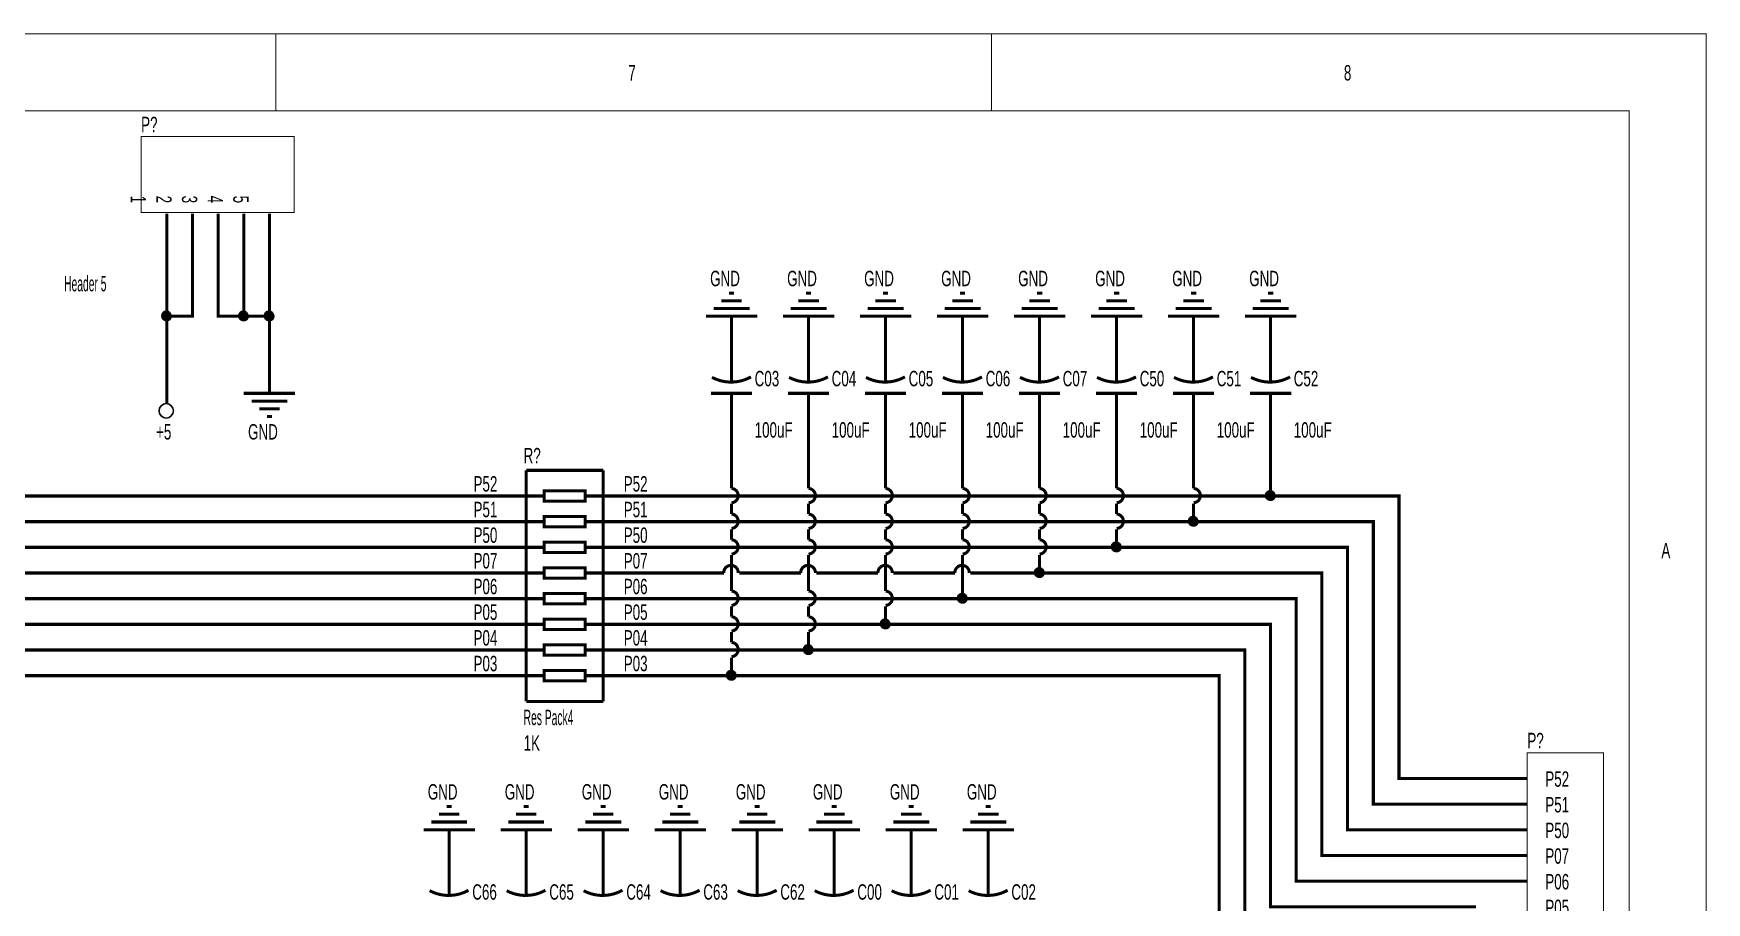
# Model space of a CAD drawing. Extents: x 0 to 22.3, y 0 to 15.7.
# Drawn here: x 15.78 to 22.3, y 12.32 to 15.7 of the extents above; entities that cross this region are included whole.
import ezdxf

# ---------------------------------------------------------------- set-up
doc = ezdxf.new("R2010")
doc.units = 0
doc.header["$MEASUREMENT"] = 0
doc.layers.get('0').update_dxf_attribs({"linetype": 'CONTINUOUS'})

msp = doc.modelspace()

# ---------------------------------------------------------------- linework, layer by layer
for points, const_width in [([(0, 15.700002), (22.296096, 15.700002), (22.296096, 0.003907), (0, 0.003907), (0, 15.700002)], 0.0039), ([(16.725, 15.4), (16.725, 15.7)], 0.0039), ([(19.5125, 15.4), (19.5125, 15.7)], 0.0039), ([(0.299778, 15.400151), (21.996318, 15.400151), (21.996318, 0.303757), (0.299778, 0.303757), (0.299778, 15.400151)], 0.0039), ([(16.20017, 15.300201), (16.795824, 15.300201), (16.795824, 15.004256), (16.20017, 15.004256), (16.20017, 15.300201)], 0.0039), ([(16.3, 15), (16.3, 14.8)], 0.0118), ([(16.4, 15), (16.4, 14.8)], 0.0118), ([(16.5, 15), (16.5, 14.8)], 0.0118), ([(16.6, 15), (16.6, 14.8)], 0.0118), ([(16.7, 15), (16.7, 14.8)], 0.0118), ([(16.3, 14.8), (16.3, 14.3)], 0.0118), ([(16.4, 14.8), (16.4, 14.6), (16.3, 14.6)], 0.0118), ([(16.5, 14.8), (16.5, 14.6), (16.7, 14.6)], 0.0118), ([(16.6, 14.8), (16.6, 14.6)], 0.0118), ([(16.7, 14.8), (16.7, 14.4)], 0.0118), ([(18.46, 14.66), (18.54, 14.66)], 0.0118), ([(18.49, 14.69), (18.51, 14.69)], 0.0118), ([(18.76, 14.66), (18.84, 14.66)], 0.0118), ([(18.79, 14.69), (18.81, 14.69)], 0.0118), ([(19.06, 14.66), (19.14, 14.66)], 0.0118), ([(19.09, 14.69), (19.11, 14.69)], 0.0118), ([(19.36, 14.66), (19.44, 14.66)], 0.0118), ([(19.39, 14.69), (19.41, 14.69)], 0.0118), ([(19.66, 14.66), (19.74, 14.66)], 0.0118), ([(19.69, 14.69), (19.71, 14.69)], 0.0118), ([(19.96, 14.66), (20.04, 14.66)], 0.0118), ([(19.99, 14.69), (20.01, 14.69)], 0.0118), ([(20.26, 14.66), (20.34, 14.66)], 0.0118), ([(20.29, 14.69), (20.31, 14.69)], 0.0118), ([(20.56, 14.66), (20.64, 14.66)], 0.0118), ([(20.59, 14.69), (20.61, 14.69)], 0.0118), ([(18.4, 14.6), (18.6, 14.6)], 0.0118), ([(18.43, 14.63), (18.57, 14.63)], 0.0118), ([(18.5, 14.5), (18.5, 14.6)], 0.0118), ([(18.7, 14.6), (18.9, 14.6)], 0.0118), ([(18.73, 14.63), (18.87, 14.63)], 0.0118), ([(18.8, 14.5), (18.8, 14.6)], 0.0118), ([(19, 14.6), (19.2, 14.6)], 0.0118), ([(19.03, 14.63), (19.17, 14.63)], 0.0118), ([(19.1, 14.5), (19.1, 14.6)], 0.0118), ([(19.3, 14.6), (19.5, 14.6)], 0.0118), ([(19.33, 14.63), (19.47, 14.63)], 0.0118), ([(19.4, 14.5), (19.4, 14.6)], 0.0118), ([(19.6, 14.6), (19.8, 14.6)], 0.0118), ([(19.63, 14.63), (19.77, 14.63)], 0.0118), ([(19.7, 14.5), (19.7, 14.6)], 0.0118), ([(19.9, 14.6), (20.1, 14.6)], 0.0118), ([(19.93, 14.63), (20.07, 14.63)], 0.0118), ([(20, 14.5), (20, 14.6)], 0.0118), ([(20.2, 14.6), (20.4, 14.6)], 0.0118), ([(20.23, 14.63), (20.37, 14.63)], 0.0118), ([(20.3, 14.5), (20.3, 14.6)], 0.0118), ([(20.5, 14.6), (20.7, 14.6)], 0.0118), ([(20.53, 14.63), (20.67, 14.63)], 0.0118), ([(20.6, 14.5), (20.6, 14.6)], 0.0118), ([(18.5, 14.4), (18.5, 14.5)], 0.0118), ([(18.8, 14.4), (18.8, 14.5)], 0.0118), ([(19.1, 14.4), (19.1, 14.5)], 0.0118), ([(19.4, 14.4), (19.4, 14.5)], 0.0118), ([(19.7, 14.4), (19.7, 14.5)], 0.0118), ([(20, 14.4), (20, 14.5)], 0.0118), ([(20.3, 14.4), (20.3, 14.5)], 0.0118), ([(20.6, 14.4), (20.6, 14.5)], 0.0118), ([(16.7, 14.4), (16.7, 14.3)], 0.0118), ([(18.5, 14.34), (18.5, 14.4)], 0.0118), ([(18.8, 14.34), (18.8, 14.4)], 0.0118), ([(19.1, 14.34), (19.1, 14.4)], 0.0118), ([(19.4, 14.34), (19.4, 14.4)], 0.0118), ([(19.7, 14.34), (19.7, 14.4)], 0.0118), ([(20, 14.34), (20, 14.4)], 0.0118), ([(20.3, 14.34), (20.3, 14.4)], 0.0118), ([(20.6, 14.34), (20.6, 14.4)], 0.0118), ([(18.423711, 14.36242), (18.436129, 14.356451), (18.44902, 14.351588), (18.462286, 14.347867), (18.475826, 14.345317), (18.489537, 14.343957), (18.499959, 14.343725)], 0.0118), ([(18.499959, 14.343725), (18.513717, 14.344475), (18.527356, 14.346421), (18.540774, 14.349549), (18.553869, 14.353835), (18.56654, 14.359246), (18.575424, 14.363859)], 0.0118), ([(18.723658, 14.362329), (18.736084, 14.356375), (18.748981, 14.351528), (18.762252, 14.347823), (18.775795, 14.34529), (18.789507, 14.343946), (18.799954, 14.343728)], 0.0118), ([(18.799954, 14.343728), (18.81371, 14.344497), (18.827347, 14.346462), (18.840761, 14.349608), (18.85385, 14.353912), (18.866513, 14.35934), (18.875366, 14.363951)], 0.0118), ([(19.023607, 14.362238), (19.03604, 14.3563), (19.048943, 14.351468), (19.062218, 14.34778), (19.075764, 14.345263), (19.089477, 14.343936), (19.099949, 14.343731)], 0.0118), ([(19.099949, 14.343731), (19.113704, 14.344518), (19.127338, 14.346502), (19.140747, 14.349667), (19.15383, 14.353988), (19.166486, 14.359434), (19.175308, 14.364043)], 0.0118), ([(19.323452, 14.362325), (19.335912, 14.356372), (19.348845, 14.351526), (19.362152, 14.347822), (19.375732, 14.345289), (19.389482, 14.343946), (19.399959, 14.343728)], 0.0118), ([(19.399959, 14.343728), (19.413753, 14.344497), (19.427428, 14.346463), (19.440878, 14.34961), (19.454002, 14.353915), (19.466701, 14.359344), (19.475577, 14.363955)], 0.0118), ([(19.623706, 14.362412), (19.636125, 14.356445), (19.649017, 14.351583), (19.662283, 14.347863), (19.675823, 14.345315), (19.689534, 14.343956), (19.699959, 14.343726)], 0.0118), ([(19.699959, 14.343726), (19.713716, 14.344477), (19.727355, 14.346425), (19.740773, 14.349554), (19.753867, 14.353842), (19.766538, 14.359254), (19.775419, 14.363867)], 0.0118), ([(19.923654, 14.362321), (19.93608, 14.356369), (19.948978, 14.351523), (19.962249, 14.34782), (19.975792, 14.345287), (19.989504, 14.343946), (19.999954, 14.343728)], 0.0118), ([(19.999954, 14.343728), (20.01371, 14.344498), (20.027346, 14.346465), (20.04076, 14.349613), (20.053848, 14.353918), (20.066511, 14.359348), (20.075361, 14.363959)], 0.0118), ([(20.223602, 14.36223), (20.236036, 14.356293), (20.248939, 14.351463), (20.262215, 14.347776), (20.275761, 14.34526), (20.289475, 14.343935), (20.299948, 14.343731)], 0.0118), ([(20.299948, 14.343731), (20.313704, 14.34452), (20.327337, 14.346506), (20.340747, 14.349672), (20.353829, 14.353995), (20.366484, 14.359442), (20.375303, 14.364052)], 0.0118), ([(20.523448, 14.362317), (20.535908, 14.356366), (20.548842, 14.35152), (20.562149, 14.347818), (20.57573, 14.345286), (20.58948, 14.343945), (20.599959, 14.343728)], 0.0118), ([(20.599959, 14.343728), (20.613753, 14.344499), (20.627427, 14.346467), (20.640877, 14.349616), (20.654, 14.353922), (20.666698, 14.359352), (20.675571, 14.363963)], 0.0118), ([(16.3, 14.3), (16.3, 14.26)], 0.0118), ([(16.6, 14.3), (16.8, 14.3)], 0.0118), ([(16.63, 14.27), (16.77, 14.27)], 0.0118), ([(18.58, 14.3), (18.42, 14.3)], 0.0118), ([(18.5, 14.3), (18.5, 14.2)], 0.0118), ([(18.88, 14.3), (18.72, 14.3)], 0.0118), ([(18.8, 14.3), (18.8, 14.2)], 0.0118), ([(19.18, 14.3), (19.02, 14.3)], 0.0118), ([(19.1, 14.3), (19.1, 14.2)], 0.0118), ([(19.48, 14.3), (19.32, 14.3)], 0.0118), ([(19.4, 14.3), (19.4, 14.2)], 0.0118), ([(19.78, 14.3), (19.62, 14.3)], 0.0118), ([(19.7, 14.3), (19.7, 14.2)], 0.0118), ([(20.08, 14.3), (19.92, 14.3)], 0.0118), ([(20, 14.3), (20, 14.2)], 0.0118), ([(20.38, 14.3), (20.22, 14.3)], 0.0118), ([(20.3, 14.3), (20.3, 14.2)], 0.0118), ([(20.68, 14.3), (20.52, 14.3)], 0.0118), ([(20.6, 14.3), (20.6, 14.2)], 0.0118), ([(16.66, 14.24), (16.74, 14.24)], 0.0118), ([(16.69, 14.21), (16.71, 14.21)], 0.0118), ([(18.5, 14.2), (18.5, 13.93)], 0.0118), ([(18.8, 14.2), (18.8, 13.93)], 0.0118), ([(19.1, 14.2), (19.1, 13.93)], 0.0118), ([(19.4, 14.2), (19.4, 13.93)], 0.0118), ([(19.7, 14.2), (19.7, 13.93)], 0.0118), ([(20, 14.2), (20, 13.93)], 0.0118), ([(20.3, 14.2), (20.3, 13.93)], 0.0118), ([(20.6, 14.2), (20.6, 13.9)], 0.0118), ([(17.7, 14), (17.7, 13.1)], 0.0118), ([(17.7, 14), (18, 14)], 0.0118), ([(18, 14), (18, 13.1)], 0.0118), ([(15.53, 13.9), (17.5, 13.9)], 0.0118), ([(17.7, 13.9), (17.5, 13.9)], 0.0118), ([(17.7, 13.9), (17.77, 13.9)], 0.0118), ([(17.77, 13.92), (17.77, 13.88), (17.93, 13.88), (17.93, 13.92), (17.77, 13.92)], 0.0118), ([(17.93, 13.9), (18, 13.9)], 0.0118), ([(18, 13.9), (18.2, 13.9)], 0.0118), ([(18.2, 13.9), (21.1, 13.9), (21.1, 12.8), (21.4, 12.8)], 0.0118), ([(18.499752, 13.873582), (18.502182, 13.873857), (18.504578, 13.874343), (18.506923, 13.875035), (18.509198, 13.87593), (18.511387, 13.877019), (18.513473, 13.878295), (18.51544, 13.879748), (18.517272, 13.881367), (18.518957, 13.88314), (18.52048, 13.885052), (18.521831, 13.88709), (18.523, 13.889239), (18.523977, 13.89148), (18.524754, 13.893799), (18.525327, 13.896176), (18.52569, 13.898595), (18.525842, 13.901035), (18.52578, 13.90348), (18.525505, 13.90591), (18.525019, 13.908307), (18.524327, 13.910652), (18.523433, 13.912928), (18.522344, 13.915118), (18.521068, 13.917204), (18.519615, 13.919171), (18.517996, 13.921004), (18.516224, 13.922689), (18.514312, 13.924212), (18.512274, 13.925564), (18.510127, 13.926732), (18.507885, 13.927709), (18.505567, 13.928487), (18.50319, 13.92906), (18.500772, 13.929424), (18.499961, 13.929498)], 0.0118), ([(18.799804, 13.87357), (18.802273, 13.873829), (18.80471, 13.874298), (18.807096, 13.874975), (18.809412, 13.875854), (18.811643, 13.876929), (18.813769, 13.878191), (18.815776, 13.879631), (18.817648, 13.881237), (18.819371, 13.882999), (18.820931, 13.884901), (18.822317, 13.88693), (18.823518, 13.88907), (18.824525, 13.891306), (18.825331, 13.893619), (18.825928, 13.895992), (18.826314, 13.898408), (18.826484, 13.900848), (18.826438, 13.903293), (18.826175, 13.905725), (18.825698, 13.908125), (18.825011, 13.910475), (18.824118, 13.912757), (18.823027, 13.914953), (18.821746, 13.917048), (18.820284, 13.919025), (18.818653, 13.920868), (18.816865, 13.922565), (18.814933, 13.924102), (18.812873, 13.925467), (18.8107, 13.92665), (18.808431, 13.927642), (18.806082, 13.928435), (18.803672, 13.929024), (18.80122, 13.929403), (18.799996, 13.929513)], 0.0118), ([(19.099802, 13.873559), (19.102235, 13.873801), (19.104637, 13.874255), (19.106991, 13.874916), (19.109278, 13.87578), (19.111482, 13.87684), (19.113584, 13.878088), (19.11557, 13.879514), (19.117424, 13.881108), (19.119132, 13.882858), (19.120681, 13.88475), (19.12206, 13.88677), (19.123257, 13.888902), (19.124264, 13.891131), (19.125072, 13.893439), (19.125677, 13.895808), (19.126072, 13.898222), (19.126256, 13.90066), (19.126227, 13.903106), (19.125985, 13.905539), (19.125531, 13.907942), (19.12487, 13.910296), (19.124007, 13.912584), (19.122947, 13.914788), (19.121699, 13.916891), (19.120273, 13.918877), (19.118679, 13.920732), (19.11693, 13.92244), (19.115038, 13.92399), (19.113019, 13.925368), (19.110887, 13.926565), (19.108659, 13.927572), (19.106351, 13.928381), (19.103982, 13.928986), (19.101569, 13.929382), (19.09997, 13.929526)], 0.0118), ([(19.399776, 13.873571), (19.402207, 13.87383), (19.404606, 13.8743), (19.406956, 13.874978), (19.409237, 13.875858), (19.411433, 13.876933), (19.413526, 13.878196), (19.415502, 13.879636), (19.417345, 13.881244), (19.419041, 13.883005), (19.420577, 13.884908), (19.421941, 13.886938), (19.423123, 13.889079), (19.424114, 13.891314), (19.424906, 13.893628), (19.425494, 13.896001), (19.425873, 13.898417), (19.426039, 13.900857), (19.425993, 13.903302), (19.425734, 13.905734), (19.425264, 13.908134), (19.424586, 13.910483), (19.423706, 13.912765), (19.422631, 13.914961), (19.421369, 13.917056), (19.419928, 13.919032), (19.418321, 13.920875), (19.41656, 13.922571), (19.414658, 13.924107), (19.412628, 13.925471), (19.410488, 13.926654), (19.408253, 13.927645), (19.40594, 13.928437), (19.403567, 13.929025), (19.401151, 13.929404), (19.399966, 13.929512)], 0.0118), ([(19.69975, 13.873584), (19.702179, 13.87386), (19.704575, 13.874347), (19.706919, 13.875041), (19.709194, 13.875937), (19.711383, 13.877028), (19.713468, 13.878305), (19.715433, 13.87976), (19.717265, 13.88138), (19.718948, 13.883153), (19.72047, 13.885067), (19.72182, 13.887106), (19.722987, 13.889255), (19.723962, 13.891498), (19.724739, 13.893816), (19.72531, 13.896194), (19.725672, 13.898613), (19.725821, 13.901054), (19.725758, 13.903498), (19.725481, 13.905928), (19.724994, 13.908325), (19.7243, 13.91067), (19.723404, 13.912945), (19.722314, 13.915134), (19.721037, 13.917219), (19.719583, 13.919185), (19.717963, 13.921017), (19.71619, 13.922701), (19.714276, 13.924223), (19.712238, 13.925573), (19.710089, 13.926741), (19.707847, 13.927716), (19.705529, 13.928492), (19.703151, 13.929064), (19.700733, 13.929426), (19.699961, 13.929496)], 0.0118), ([(19.999825, 13.873549), (20.002259, 13.873776), (20.004665, 13.874214), (20.007023, 13.87486), (20.009316, 13.875709), (20.011526, 13.876755), (20.013637, 13.87799), (20.015632, 13.879403), (20.017496, 13.880986), (20.019215, 13.882724), (20.020776, 13.884606), (20.022168, 13.886617), (20.023378, 13.888742), (20.024399, 13.890964), (20.025223, 13.893267), (20.025842, 13.895632), (20.026254, 13.898043), (20.026453, 13.90048), (20.02644, 13.902926), (20.026213, 13.905361), (20.025775, 13.907767), (20.025129, 13.910125), (20.02428, 13.912418), (20.023235, 13.914629), (20.022001, 13.91674), (20.020587, 13.918736), (20.019005, 13.9206), (20.017267, 13.92232), (20.015385, 13.923881), (20.013374, 13.925273), (20.01125, 13.926484), (20.009029, 13.927505), (20.006726, 13.928329), (20.004361, 13.928948), (20.001951, 13.92936), (19.999974, 13.929538)], 0.0118), ([(20.299799, 13.87356), (20.302232, 13.873804), (20.304634, 13.874259), (20.306988, 13.874921), (20.309275, 13.875786), (20.311478, 13.876848), (20.313579, 13.878097), (20.315565, 13.879525), (20.317418, 13.88112), (20.319125, 13.882871), (20.320672, 13.884764), (20.32205, 13.886785), (20.323245, 13.888918), (20.324251, 13.891147), (20.325058, 13.893455), (20.325661, 13.895825), (20.326055, 13.898239), (20.326238, 13.900677), (20.326207, 13.903122), (20.325963, 13.905556), (20.325508, 13.907959), (20.324846, 13.910313), (20.323981, 13.9126), (20.32292, 13.914803), (20.321671, 13.916905), (20.320243, 13.918891), (20.318648, 13.920744), (20.316898, 13.922452), (20.315005, 13.924), (20.312985, 13.925377), (20.310852, 13.926573), (20.308624, 13.927579), (20.306316, 13.928386), (20.303946, 13.928989), (20.301533, 13.929384), (20.29997, 13.929525)], 0.0118), ([(17.77, 13.82), (17.77, 13.78), (17.93, 13.78), (17.93, 13.82), (17.77, 13.82)], 0.0118), ([(18.499749, 13.773632), (18.502179, 13.773906), (18.504575, 13.774392), (18.50692, 13.775084), (18.509196, 13.775978), (18.511385, 13.777067), (18.513471, 13.778343), (18.515437, 13.779796), (18.51727, 13.781415), (18.518955, 13.783187), (18.520479, 13.7851), (18.52183, 13.787138), (18.522999, 13.789286), (18.523976, 13.791527), (18.524754, 13.793846), (18.525326, 13.796223), (18.52569, 13.798641), (18.525842, 13.801082), (18.52578, 13.803527), (18.525505, 13.805957), (18.52502, 13.808354), (18.524328, 13.810699), (18.523434, 13.812975), (18.522345, 13.815165), (18.521069, 13.817251), (18.519617, 13.819218), (18.517999, 13.821051), (18.516227, 13.822736), (18.514315, 13.82426), (18.512277, 13.825612), (18.510129, 13.826781), (18.507888, 13.827758), (18.50557, 13.828536), (18.503193, 13.829109), (18.500775, 13.829473), (18.499965, 13.829547)], 0.0118), ([(18.5, 13.87), (18.5, 13.83)], 0.0118), ([(18.799801, 13.77362), (18.80227, 13.773878), (18.804707, 13.774347), (18.807093, 13.775024), (18.80941, 13.775903), (18.81164, 13.776977), (18.813767, 13.778239), (18.815774, 13.779679), (18.817646, 13.781285), (18.819369, 13.783046), (18.820929, 13.784949), (18.822315, 13.786977), (18.823517, 13.789118), (18.824524, 13.791353), (18.82533, 13.793666), (18.825928, 13.796039), (18.826313, 13.798455), (18.826484, 13.800895), (18.826438, 13.80334), (18.826175, 13.805772), (18.825699, 13.808172), (18.825012, 13.810522), (18.82412, 13.812804), (18.823029, 13.815001), (18.821748, 13.817095), (18.820286, 13.819072), (18.818655, 13.820916), (18.816867, 13.822613), (18.814936, 13.82415), (18.812876, 13.825515), (18.810703, 13.826698), (18.808433, 13.82769), (18.806085, 13.828484), (18.803675, 13.829073), (18.801222, 13.829453), (18.799999, 13.829562)], 0.0118), ([(18.8, 13.87), (18.8, 13.83)], 0.0118), ([(19.099799, 13.773609), (19.102232, 13.773851), (19.104635, 13.774304), (19.106989, 13.774965), (19.109276, 13.775829), (19.11148, 13.776888), (19.113582, 13.778136), (19.115568, 13.779562), (19.117423, 13.781157), (19.119131, 13.782906), (19.12068, 13.784798), (19.122059, 13.786818), (19.123256, 13.78895), (19.124263, 13.791179), (19.125072, 13.793486), (19.125676, 13.795856), (19.126072, 13.798269), (19.126256, 13.800708), (19.126227, 13.803153), (19.125985, 13.805586), (19.125532, 13.807989), (19.124871, 13.810344), (19.124008, 13.812632), (19.122948, 13.814836), (19.121701, 13.816939), (19.120275, 13.818925), (19.118681, 13.82078), (19.116931, 13.822488), (19.11504, 13.824038), (19.113021, 13.825417), (19.110889, 13.826614), (19.108661, 13.827621), (19.106353, 13.82843), (19.103984, 13.829035), (19.101572, 13.829431), (19.099973, 13.829576)], 0.0118), ([(19.1, 13.87), (19.1, 13.83)], 0.0118), ([(19.399773, 13.77362), (19.402204, 13.773879), (19.404604, 13.774349), (19.406953, 13.775027), (19.409234, 13.775907), (19.41143, 13.776982), (19.413524, 13.778244), (19.4155, 13.779685), (19.417343, 13.781292), (19.419039, 13.783053), (19.420575, 13.784956), (19.421939, 13.786985), (19.423121, 13.789126), (19.424113, 13.791361), (19.424905, 13.793675), (19.425493, 13.796048), (19.425872, 13.798464), (19.426039, 13.800904), (19.425993, 13.803349), (19.425734, 13.805781), (19.425264, 13.808181), (19.424587, 13.81053), (19.423707, 13.812812), (19.422632, 13.815009), (19.42137, 13.817103), (19.41993, 13.819079), (19.418323, 13.820923), (19.416562, 13.822619), (19.41466, 13.824155), (19.412631, 13.82552), (19.410491, 13.826702), (19.408256, 13.827694), (19.405943, 13.828487), (19.403569, 13.829075), (19.401154, 13.829454), (19.399969, 13.829562)], 0.0118), ([(19.4, 13.87), (19.4, 13.83)], 0.0118), ([(19.699747, 13.773633), (19.702176, 13.773909), (19.704572, 13.774396), (19.706916, 13.77509), (19.709192, 13.775986), (19.71138, 13.777076), (19.713465, 13.778354), (19.715431, 13.779808), (19.717262, 13.781428), (19.718946, 13.783201), (19.720469, 13.785114), (19.721819, 13.787153), (19.722986, 13.789302), (19.723961, 13.791544), (19.724738, 13.793863), (19.725309, 13.796241), (19.725671, 13.79866), (19.725821, 13.8011), (19.725758, 13.803545), (19.725482, 13.805975), (19.724995, 13.808371), (19.724301, 13.810716), (19.723406, 13.812992), (19.722315, 13.815181), (19.721038, 13.817266), (19.719585, 13.819233), (19.717965, 13.821065), (19.716192, 13.822748), (19.714279, 13.824271), (19.71224, 13.825622), (19.710092, 13.826789), (19.70785, 13.827765), (19.705532, 13.828541), (19.703154, 13.829113), (19.700736, 13.829475), (19.699964, 13.829546)], 0.0118), ([(19.7, 13.87), (19.7, 13.83)], 0.0118), ([(19.999823, 13.773599), (20.002257, 13.773826), (20.004663, 13.774263), (20.007021, 13.774909), (20.009314, 13.775758), (20.011524, 13.776804), (20.013635, 13.778038), (20.01563, 13.779452), (20.017494, 13.781034), (20.019214, 13.782773), (20.020775, 13.784655), (20.022166, 13.786665), (20.023377, 13.78879), (20.024399, 13.791012), (20.025222, 13.793314), (20.025842, 13.79568), (20.026253, 13.798091), (20.026453, 13.800528), (20.02644, 13.802973), (20.026213, 13.805408), (20.025776, 13.807814), (20.02513, 13.810173), (20.024281, 13.812466), (20.023236, 13.814677), (20.022002, 13.816788), (20.020588, 13.818784), (20.019007, 13.820648), (20.017268, 13.822368), (20.015387, 13.82393), (20.013376, 13.825321), (20.011252, 13.826533), (20.009031, 13.827554), (20.006729, 13.828378), (20.004363, 13.828998), (20.001953, 13.829409), (19.999977, 13.829588)], 0.0118), ([(20, 13.87), (20, 13.83)], 0.0118), ([(20.3, 13.87), (20.3, 13.8)], 0.0118), ([(15.53, 13.8), (17.5, 13.8)], 0.0118), ([(17.7, 13.8), (17.5, 13.8)], 0.0118), ([(17.7, 13.8), (17.77, 13.8)], 0.0118), ([(17.93, 13.8), (18, 13.8)], 0.0118), ([(18, 13.8), (18.2, 13.8)], 0.0118), ([(18.2, 13.8), (21, 13.8), (21, 12.7), (21.4, 12.7)], 0.0118), ([(18.5, 13.77), (18.5, 13.73)], 0.0118), ([(18.8, 13.77), (18.8, 13.73)], 0.0118), ([(19.1, 13.77), (19.1, 13.73)], 0.0118), ([(19.4, 13.77), (19.4, 13.73)], 0.0118), ([(19.7, 13.77), (19.7, 13.73)], 0.0118), ([(20, 13.77), (20, 13.7)], 0.0118), ([(15.53, 13.7), (17.5, 13.7)], 0.0118), ([(17.7, 13.7), (17.5, 13.7)], 0.0118), ([(17.7, 13.7), (17.77, 13.7)], 0.0118), ([(17.77, 13.72), (17.77, 13.68), (17.93, 13.68), (17.93, 13.72), (17.77, 13.72)], 0.0118), ([(17.93, 13.7), (18, 13.7)], 0.0118), ([(18, 13.7), (18.2, 13.7)], 0.0118), ([(18.2, 13.7), (20.9, 13.7), (20.9, 12.6), (21.4, 12.6)], 0.0118), ([(18.499746, 13.673681), (18.502176, 13.673956), (18.504572, 13.674441), (18.506917, 13.675133), (18.509193, 13.676027), (18.511382, 13.677116), (18.513468, 13.678391), (18.515435, 13.679844), (18.517268, 13.681462), (18.518953, 13.683235), (18.520477, 13.685147), (18.521828, 13.687185), (18.522997, 13.689333), (18.523974, 13.691574), (18.524753, 13.693893), (18.525326, 13.69627), (18.52569, 13.698688), (18.525842, 13.701129), (18.52578, 13.703574), (18.525506, 13.706004), (18.525021, 13.708401), (18.524329, 13.710746), (18.523435, 13.713022), (18.522347, 13.715212), (18.521071, 13.717298), (18.519619, 13.719266), (18.518001, 13.721099), (18.516229, 13.722784), (18.514317, 13.724308), (18.51228, 13.72566), (18.510132, 13.726829), (18.507891, 13.727807), (18.505573, 13.728585), (18.503196, 13.729159), (18.500778, 13.729523), (18.499969, 13.729597)], 0.0118), ([(18.799798, 13.673669), (18.802267, 13.673927), (18.804704, 13.674396), (18.80709, 13.675073), (18.809407, 13.675952), (18.811638, 13.677026), (18.813765, 13.678287), (18.815772, 13.679727), (18.817644, 13.681333), (18.819367, 13.683094), (18.820928, 13.684996), (18.822314, 13.687025), (18.823515, 13.689165), (18.824523, 13.6914), (18.825329, 13.693713), (18.825927, 13.696087), (18.826313, 13.698502), (18.826484, 13.700942), (18.826438, 13.703387), (18.826176, 13.705819), (18.8257, 13.708219), (18.825013, 13.710569), (18.824121, 13.712851), (18.82303, 13.715048), (18.821749, 13.717143), (18.820288, 13.71912), (18.818657, 13.720964), (18.816869, 13.722661), (18.814938, 13.724198), (18.812878, 13.725563), (18.810705, 13.726747), (18.808436, 13.727739), (18.806087, 13.728533), (18.803678, 13.729122), (18.801225, 13.729502), (18.800003, 13.729612)], 0.0118), ([(19.099797, 13.673658), (19.10223, 13.6739), (19.104632, 13.674353), (19.106986, 13.675014), (19.109274, 13.675877), (19.111478, 13.676937), (19.11358, 13.678185), (19.115566, 13.679611), (19.117421, 13.681205), (19.119129, 13.682954), (19.120679, 13.684846), (19.122057, 13.686866), (19.123255, 13.688998), (19.124262, 13.691226), (19.125071, 13.693534), (19.125676, 13.695903), (19.126072, 13.698316), (19.126256, 13.700755), (19.126227, 13.7032), (19.125986, 13.705634), (19.125533, 13.708037), (19.124872, 13.710391), (19.124009, 13.712679), (19.122949, 13.714883), (19.121702, 13.716987), (19.120276, 13.718973), (19.118682, 13.720828), (19.116933, 13.722537), (19.115042, 13.724086), (19.113023, 13.725465), (19.110891, 13.726663), (19.108663, 13.72767), (19.106356, 13.728479), (19.103987, 13.729084), (19.101574, 13.729481), (19.099976, 13.729626)], 0.0118), ([(19.39977, 13.67367), (19.402201, 13.673929), (19.404601, 13.674399), (19.40695, 13.675076), (19.409232, 13.675955), (19.411428, 13.67703), (19.413522, 13.678293), (19.415498, 13.679733), (19.417341, 13.68134), (19.419037, 13.683101), (19.420573, 13.685003), (19.421938, 13.687033), (19.42312, 13.689173), (19.424112, 13.691409), (19.424905, 13.693722), (19.425493, 13.696096), (19.425872, 13.698511), (19.426039, 13.700951), (19.425993, 13.703396), (19.425735, 13.705828), (19.425265, 13.708228), (19.424588, 13.710578), (19.423708, 13.71286), (19.422634, 13.715056), (19.421372, 13.717151), (19.419932, 13.719127), (19.418325, 13.720971), (19.416564, 13.722667), (19.414662, 13.724203), (19.412633, 13.725568), (19.410493, 13.726751), (19.408258, 13.727742), (19.405945, 13.728536), (19.403572, 13.729124), (19.401157, 13.729503), (19.399972, 13.729611)], 0.0118), ([(19.699744, 13.673683), (19.702173, 13.673959), (19.704569, 13.674445), (19.706914, 13.675139), (19.709189, 13.676034), (19.711377, 13.677125), (19.713462, 13.678402), (19.715428, 13.679855), (19.71726, 13.681475), (19.718944, 13.683248), (19.720467, 13.685162), (19.721817, 13.6872), (19.722984, 13.689349), (19.72396, 13.691591), (19.724737, 13.69391), (19.725309, 13.696288), (19.725671, 13.698706), (19.725821, 13.701147), (19.725758, 13.703592), (19.725482, 13.706022), (19.724996, 13.708418), (19.724302, 13.710763), (19.723407, 13.713039), (19.722317, 13.715228), (19.72104, 13.717314), (19.719587, 13.71928), (19.717967, 13.721112), (19.716194, 13.722796), (19.714281, 13.724319), (19.712243, 13.72567), (19.710095, 13.726837), (19.707853, 13.727813), (19.705535, 13.72859), (19.703157, 13.729162), (19.700739, 13.729525), (19.699968, 13.729595)], 0.0118), ([(17.77, 13.62), (17.77, 13.58), (17.93, 13.58), (17.93, 13.62), (17.77, 13.62)], 0.0118), ([(18.525808, 13.600221), (18.52583, 13.602666), (18.525639, 13.605104), (18.525236, 13.607516), (18.524624, 13.609884), (18.523809, 13.61219), (18.522796, 13.614415), (18.521593, 13.616544), (18.520208, 13.61856), (18.518654, 13.620447), (18.516941, 13.622192), (18.515082, 13.623781), (18.513092, 13.625202), (18.510986, 13.626444), (18.508779, 13.627497), (18.506489, 13.628354), (18.504134, 13.629009), (18.50173, 13.629455), (18.499296, 13.62969), (18.496851, 13.629712), (18.494414, 13.629521), (18.492002, 13.629119), (18.489635, 13.628507), (18.48733, 13.627692), (18.485105, 13.626678), (18.482976, 13.625475), (18.480961, 13.62409), (18.479074, 13.622535), (18.477329, 13.620822), (18.475741, 13.618963), (18.47432, 13.616972), (18.473079, 13.614866), (18.472025, 13.612659), (18.471168, 13.610368), (18.470514, 13.608012), (18.470068, 13.605608), (18.469832, 13.603174), (18.46981, 13.600728), (18.469846, 13.59999)], 0.0118), ([(18.5, 13.67), (18.5, 13.53)], 0.0118), ([(18.826453, 13.600211), (18.826476, 13.602656), (18.826283, 13.605094), (18.825875, 13.607507), (18.825255, 13.609875), (18.824428, 13.61218), (18.8234, 13.614406), (18.822178, 13.616536), (18.820773, 13.618552), (18.819195, 13.62044), (18.817456, 13.622185), (18.815569, 13.623775), (18.813549, 13.625196), (18.811411, 13.626439), (18.80917, 13.627493), (18.806845, 13.628351), (18.804453, 13.629006), (18.802012, 13.629454), (18.799541, 13.62969), (18.797058, 13.629713), (18.794583, 13.629523), (18.792134, 13.629121), (18.789729, 13.62851), (18.787388, 13.627695), (18.785128, 13.626683), (18.782967, 13.62548), (18.780919, 13.624096), (18.779002, 13.622542), (18.77723, 13.620829), (18.775617, 13.61897), (18.774173, 13.616981), (18.772912, 13.614874), (18.771841, 13.612668), (18.77097, 13.610378), (18.770305, 13.608022), (18.769851, 13.605617), (18.769611, 13.603183), (18.769588, 13.600738), (18.769623, 13.600003)], 0.0118), ([(18.8, 13.67), (18.8, 13.53)], 0.0118), ([(19.12623, 13.600201), (19.126254, 13.602647), (19.126065, 13.605085), (19.125664, 13.607497), (19.125054, 13.609865), (19.12424, 13.612171), (19.123229, 13.614398), (19.122027, 13.616527), (19.120644, 13.618544), (19.119091, 13.620433), (19.117379, 13.622179), (19.115522, 13.623769), (19.113533, 13.625191), (19.111427, 13.626434), (19.109221, 13.627489), (19.106932, 13.628348), (19.104577, 13.629004), (19.102173, 13.629452), (19.09974, 13.629689), (19.097295, 13.629713), (19.094857, 13.629524), (19.092445, 13.629123), (19.090078, 13.628513), (19.087772, 13.627699), (19.085546, 13.626687), (19.083417, 13.625485), (19.0814, 13.624102), (19.079512, 13.622548), (19.077767, 13.620836), (19.076177, 13.618978), (19.074755, 13.616989), (19.073512, 13.614883), (19.072457, 13.612677), (19.071598, 13.610387), (19.070942, 13.608031), (19.070494, 13.605627), (19.070258, 13.603193), (19.070234, 13.600748), (19.070268, 13.600016)], 0.0118), ([(19.1, 13.67), (19.1, 13.53)], 0.0118), ([(19.426009, 13.600212), (19.426032, 13.602657), (19.425841, 13.605095), (19.425439, 13.607507), (19.424829, 13.609875), (19.424014, 13.612181), (19.423002, 13.614407), (19.421799, 13.616536), (19.420416, 13.618552), (19.418862, 13.62044), (19.417149, 13.622186), (19.415291, 13.623775), (19.413301, 13.625197), (19.411196, 13.626439), (19.40899, 13.627494), (19.4067, 13.628351), (19.404344, 13.629007), (19.401941, 13.629454), (19.399507, 13.62969), (19.397062, 13.629713), (19.394625, 13.629523), (19.392213, 13.62912), (19.389845, 13.62851), (19.38754, 13.627695), (19.385314, 13.626682), (19.383186, 13.62548), (19.38117, 13.624096), (19.379282, 13.622541), (19.377537, 13.620829), (19.375948, 13.61897), (19.374527, 13.61698), (19.373284, 13.614874), (19.37223, 13.612667), (19.371373, 13.610377), (19.370718, 13.608021), (19.370271, 13.605617), (19.370035, 13.603183), (19.370012, 13.600737), (19.370046, 13.600002)], 0.0118), ([(19.4, 13.67), (19.4, 13.5)], 0.0118), ([(19.7, 13.67), (19.7, 13.6)], 0.0118), ([(15.53, 13.6), (17.5, 13.6)], 0.0118), ([(17.7, 13.6), (17.5, 13.6)], 0.0118), ([(17.7, 13.6), (17.77, 13.6)], 0.0118), ([(17.93, 13.6), (18, 13.6)], 0.0118), ([(18, 13.6), (18.2, 13.6)], 0.0118), ([(18.2, 13.6), (18.47, 13.6)], 0.0118), ([(18.53, 13.6), (18.77, 13.6)], 0.0118), ([(18.83, 13.6), (19.07, 13.6)], 0.0118), ([(19.13, 13.6), (19.37, 13.6)], 0.0118), ([(19.43, 13.6), (20.8, 13.6), (20.8, 12.5), (21.4, 12.5)], 0.0118), ([(15.53, 13.5), (17.5, 13.5)], 0.0118), ([(17.7, 13.5), (17.5, 13.5)], 0.0118), ([(17.7, 13.5), (17.77, 13.5)], 0.0118), ([(17.77, 13.52), (17.77, 13.48), (17.93, 13.48), (17.93, 13.52), (17.77, 13.52)], 0.0118), ([(17.93, 13.5), (18, 13.5)], 0.0118), ([(18, 13.5), (18.2, 13.5)], 0.0118), ([(18.2, 13.5), (20.7, 13.5), (20.7, 12.4), (21.4, 12.4)], 0.0118), ([(18.49974, 13.473781), (18.50217, 13.474055), (18.504566, 13.474539), (18.506911, 13.475231), (18.509187, 13.476124), (18.511377, 13.477213), (18.513463, 13.478488), (18.51543, 13.47994), (18.517263, 13.481558), (18.518949, 13.48333), (18.520473, 13.485242), (18.521825, 13.487279), (18.522995, 13.489427), (18.523972, 13.491668), (18.524751, 13.493987), (18.525325, 13.496364), (18.525689, 13.498782), (18.525841, 13.501223), (18.525781, 13.503667), (18.525507, 13.506097), (18.525022, 13.508494), (18.524331, 13.51084), (18.523438, 13.513117), (18.522349, 13.515306), (18.521075, 13.517393), (18.519623, 13.519361), (18.518005, 13.521194), (18.516233, 13.52288), (18.514322, 13.524405), (18.512285, 13.525757), (18.510138, 13.526927), (18.507897, 13.527905), (18.505579, 13.528683), (18.503202, 13.529257), (18.500784, 13.529622), (18.499976, 13.529696)], 0.0118), ([(18.799793, 13.473769), (18.802262, 13.474026), (18.804699, 13.474495), (18.807085, 13.475171), (18.809402, 13.476049), (18.811633, 13.477123), (18.81376, 13.478384), (18.815768, 13.479823), (18.81764, 13.481429), (18.819363, 13.48319), (18.820924, 13.485092), (18.822311, 13.48712), (18.823513, 13.48926), (18.824521, 13.491495), (18.825327, 13.493808), (18.825926, 13.496181), (18.826312, 13.498597), (18.826484, 13.501036), (18.826438, 13.503481), (18.826177, 13.505913), (18.825701, 13.508313), (18.825015, 13.510664), (18.824123, 13.512946), (18.823033, 13.515143), (18.821752, 13.517238), (18.820291, 13.519215), (18.818661, 13.52106), (18.816873, 13.522757), (18.814942, 13.524294), (18.812883, 13.52566), (18.81071, 13.526844), (18.808441, 13.527837), (18.806093, 13.528631), (18.803683, 13.529221), (18.801231, 13.529601), (18.80001, 13.529711)], 0.0118), ([(19.099792, 13.473758), (19.102225, 13.473999), (19.104628, 13.474452), (19.106982, 13.475112), (19.109269, 13.475975), (19.111473, 13.477034), (19.113576, 13.478282), (19.115563, 13.479708), (19.117417, 13.481301), (19.119126, 13.48305), (19.120676, 13.484942), (19.122055, 13.486961), (19.123252, 13.489093), (19.12426, 13.491321), (19.125069, 13.493629), (19.125675, 13.495998), (19.126071, 13.498411), (19.126256, 13.50085), (19.126228, 13.503295), (19.125986, 13.505729), (19.125534, 13.508132), (19.124873, 13.510487), (19.124011, 13.512775), (19.122952, 13.514979), (19.121705, 13.517082), (19.120279, 13.519069), (19.118686, 13.520924), (19.116937, 13.522633), (19.115046, 13.524183), (19.113027, 13.525562), (19.110895, 13.52676), (19.108668, 13.527768), (19.10636, 13.528578), (19.103992, 13.529183), (19.101579, 13.52958), (19.099983, 13.529725)], 0.0118), ([(18.499737, 13.37383), (18.502167, 13.374104), (18.504563, 13.374588), (18.506908, 13.37528), (18.509185, 13.376173), (18.511374, 13.377261), (18.513461, 13.378536), (18.515428, 13.379988), (18.517261, 13.381606), (18.518947, 13.383377), (18.520471, 13.385289), (18.521824, 13.387327), (18.522993, 13.389474), (18.523971, 13.391715), (18.52475, 13.394033), (18.525324, 13.396411), (18.525689, 13.398829), (18.525841, 13.401269), (18.525781, 13.403714), (18.525507, 13.406144), (18.525023, 13.408541), (18.524332, 13.410887), (18.523439, 13.413164), (18.522351, 13.415354), (18.521076, 13.41744), (18.519625, 13.419408), (18.518007, 13.421242), (18.516236, 13.422928), (18.514324, 13.424453), (18.512287, 13.425805), (18.51014, 13.426975), (18.507899, 13.427953), (18.505582, 13.428732), (18.503205, 13.429306), (18.500787, 13.429671), (18.49998, 13.429745)], 0.0118), ([(18.5, 13.47), (18.5, 13.43)], 0.0118), ([(18.79979, 13.373818), (18.802259, 13.374076), (18.804696, 13.374544), (18.807082, 13.37522), (18.8094, 13.376098), (18.811631, 13.377172), (18.813758, 13.378433), (18.815765, 13.379871), (18.817638, 13.381477), (18.819362, 13.383238), (18.820923, 13.385139), (18.82231, 13.387168), (18.823512, 13.389307), (18.82452, 13.391542), (18.825327, 13.393855), (18.825926, 13.396228), (18.826312, 13.398644), (18.826484, 13.401083), (18.826438, 13.403528), (18.826177, 13.40596), (18.825702, 13.408361), (18.825015, 13.410711), (18.824124, 13.412993), (18.823034, 13.41519), (18.821754, 13.417286), (18.820293, 13.419263), (18.818662, 13.421108), (18.816875, 13.422805), (18.814944, 13.424343), (18.812885, 13.425709), (18.810713, 13.426893), (18.808444, 13.427886), (18.806095, 13.42868), (18.803686, 13.42927), (18.801233, 13.429651), (18.800013, 13.429761)], 0.0118), ([(18.8, 13.47), (18.8, 13.43)], 0.0118), ([(19.1, 13.47), (19.1, 13.4)], 0.0118), ([(15.53, 13.4), (17.5, 13.4)], 0.0118), ([(17.7, 13.4), (17.5, 13.4)], 0.0118), ([(17.7, 13.4), (17.77, 13.4)], 0.0118), ([(17.77, 13.42), (17.77, 13.38), (17.93, 13.38), (17.93, 13.42), (17.77, 13.42)], 0.0118), ([(17.93, 13.4), (18, 13.4)], 0.0118), ([(18, 13.4), (18.2, 13.4)], 0.0118), ([(18.2, 13.4), (20.6, 13.4), (20.6, 12.3), (21.4, 12.3)], 0.0118), ([(18.5, 13.37), (18.5, 13.33)], 0.0118), ([(18.8, 13.37), (18.8, 13.3)], 0.0118), ([(15.53, 13.3), (17.5, 13.3)], 0.0118), ([(17.7, 13.3), (17.5, 13.3)], 0.0118), ([(17.7, 13.3), (17.77, 13.3)], 0.0118), ([(17.77, 13.32), (17.77, 13.28), (17.93, 13.28), (17.93, 13.32), (17.77, 13.32)], 0.0118), ([(17.93, 13.3), (18, 13.3)], 0.0118), ([(18, 13.3), (18.2, 13.3)], 0.0118), ([(18.2, 13.3), (20.5, 13.3), (20.5, 12.2), (21.4, 12.2)], 0.0118), ([(18.499734, 13.27388), (18.502164, 13.274153), (18.50456, 13.274637), (18.506906, 13.275328), (18.509182, 13.276221), (18.511372, 13.277309), (18.513458, 13.278584), (18.515426, 13.280036), (18.517259, 13.281654), (18.518945, 13.283425), (18.52047, 13.285337), (18.521822, 13.287374), (18.522992, 13.289521), (18.52397, 13.291762), (18.524749, 13.29408), (18.525324, 13.296457), (18.525689, 13.298876), (18.525841, 13.301316), (18.525781, 13.303761), (18.525508, 13.306191), (18.525024, 13.308588), (18.524333, 13.310934), (18.52344, 13.313211), (18.522352, 13.315401), (18.521078, 13.317488), (18.519626, 13.319456), (18.518009, 13.32129), (18.516238, 13.322976), (18.514327, 13.324501), (18.51229, 13.325854), (18.510143, 13.327024), (18.507902, 13.328002), (18.505585, 13.328781), (18.503208, 13.329356), (18.50079, 13.329721), (18.499984, 13.329795)], 0.0118), ([(18.5, 13.27), (18.5, 13.2)], 0.0118), ([(15.53, 13.2), (17.5, 13.2)], 0.0118), ([(17.7, 13.2), (17.5, 13.2)], 0.0118), ([(17.7, 13.2), (17.77, 13.2)], 0.0118), ([(17.77, 13.22), (17.77, 13.18), (17.93, 13.18), (17.93, 13.22), (17.77, 13.22)], 0.0118), ([(17.93, 13.2), (18, 13.2)], 0.0118), ([(18, 13.2), (18.2, 13.2)], 0.0118), ([(18.2, 13.2), (20.4, 13.2), (20.4, 12.1), (21.4, 12.1)], 0.0118), ([(17.7, 13.1), (18, 13.1)], 0.0118), ([(21.599648, 12.899658), (21.896392, 12.899658), (21.896392, 11.003642), (21.599648, 11.003642), (21.599648, 12.899658)], 0.0039), ([(21.6, 12.8), (21.4, 12.8)], 0.0118), ([(17.36, 12.66), (17.44, 12.66)], 0.0118), ([(17.39, 12.69), (17.41, 12.69)], 0.0118), ([(17.66, 12.66), (17.74, 12.66)], 0.0118), ([(17.69, 12.69), (17.71, 12.69)], 0.0118), ([(17.96, 12.66), (18.04, 12.66)], 0.0118), ([(17.99, 12.69), (18.01, 12.69)], 0.0118), ([(18.26, 12.66), (18.34, 12.66)], 0.0118), ([(18.29, 12.69), (18.31, 12.69)], 0.0118), ([(18.56, 12.66), (18.64, 12.66)], 0.0118), ([(18.59, 12.69), (18.61, 12.69)], 0.0118), ([(18.86, 12.66), (18.94, 12.66)], 0.0118), ([(18.89, 12.69), (18.91, 12.69)], 0.0118), ([(19.16, 12.66), (19.24, 12.66)], 0.0118), ([(19.19, 12.69), (19.21, 12.69)], 0.0118), ([(19.46, 12.66), (19.54, 12.66)], 0.0118), ([(19.49, 12.69), (19.51, 12.69)], 0.0118), ([(21.6, 12.7), (21.4, 12.7)], 0.0118), ([(17.3, 12.6), (17.5, 12.6)], 0.0118), ([(17.33, 12.63), (17.47, 12.63)], 0.0118), ([(17.4, 12.5), (17.4, 12.6)], 0.0118), ([(17.6, 12.6), (17.8, 12.6)], 0.0118), ([(17.63, 12.63), (17.77, 12.63)], 0.0118), ([(17.7, 12.5), (17.7, 12.6)], 0.0118), ([(17.9, 12.6), (18.1, 12.6)], 0.0118), ([(17.93, 12.63), (18.07, 12.63)], 0.0118), ([(18, 12.5), (18, 12.6)], 0.0118), ([(18.2, 12.6), (18.4, 12.6)], 0.0118), ([(18.23, 12.63), (18.37, 12.63)], 0.0118), ([(18.3, 12.5), (18.3, 12.6)], 0.0118), ([(18.5, 12.6), (18.7, 12.6)], 0.0118), ([(18.53, 12.63), (18.67, 12.63)], 0.0118), ([(18.6, 12.5), (18.6, 12.6)], 0.0118), ([(18.8, 12.6), (19, 12.6)], 0.0118), ([(18.83, 12.63), (18.97, 12.63)], 0.0118), ([(18.9, 12.5), (18.9, 12.6)], 0.0118), ([(19.1, 12.6), (19.3, 12.6)], 0.0118), ([(19.13, 12.63), (19.27, 12.63)], 0.0118), ([(19.2, 12.5), (19.2, 12.6)], 0.0118), ([(19.4, 12.6), (19.6, 12.6)], 0.0118), ([(19.43, 12.63), (19.57, 12.63)], 0.0118), ([(19.5, 12.5), (19.5, 12.6)], 0.0118), ([(21.6, 12.6), (21.4, 12.6)], 0.0118), ([(17.4, 12.4), (17.4, 12.5)], 0.0118), ([(17.7, 12.4), (17.7, 12.5)], 0.0118), ([(18, 12.4), (18, 12.5)], 0.0118), ([(18.3, 12.4), (18.3, 12.5)], 0.0118), ([(18.6, 12.4), (18.6, 12.5)], 0.0118), ([(18.9, 12.4), (18.9, 12.5)], 0.0118), ([(19.2, 12.4), (19.2, 12.5)], 0.0118), ([(19.5, 12.4), (19.5, 12.5)], 0.0118), ([(21.6, 12.5), (21.4, 12.5)], 0.0118), ([(17.4, 12.34), (17.4, 12.4)], 0.0118), ([(17.7, 12.34), (17.7, 12.4)], 0.0118), ([(18, 12.34), (18, 12.4)], 0.0118), ([(18.3, 12.34), (18.3, 12.4)], 0.0118), ([(18.6, 12.34), (18.6, 12.4)], 0.0118), ([(18.9, 12.34), (18.9, 12.4)], 0.0118), ([(19.2, 12.34), (19.2, 12.4)], 0.0118), ([(19.5, 12.34), (19.5, 12.4)], 0.0118), ([(21.6, 12.4), (21.4, 12.4)], 0.0118), ([(17.32375, 12.362497), (17.336172, 12.356536), (17.349067, 12.351682), (17.362335, 12.34797), (17.375877, 12.345429), (17.389588, 12.344078), (17.399957, 12.343853)], 0.0118), ([(17.399957, 12.343853), (17.413714, 12.344607), (17.427353, 12.346558), (17.44077, 12.34969), (17.453863, 12.35398), (17.466532, 12.359395), (17.475357, 12.363979)], 0.0118), ([(17.623698, 12.362406), (17.636127, 12.356461), (17.649028, 12.351622), (17.662301, 12.347926), (17.675845, 12.345402), (17.689558, 12.344068), (17.699951, 12.343856)], 0.0118), ([(17.699951, 12.343856), (17.713707, 12.344629), (17.727344, 12.346598), (17.740756, 12.349749), (17.753843, 12.354057), (17.766505, 12.359489), (17.7753, 12.364071)], 0.0118), ([(17.923646, 12.362315), (17.936083, 12.356386), (17.948989, 12.351563), (17.962267, 12.347883), (17.975814, 12.345375), (17.989529, 12.344058), (17.999946, 12.343858)], 0.0118), ([(17.999946, 12.343858), (18.013701, 12.34465), (18.027334, 12.346639), (18.040743, 12.349808), (18.053824, 12.354134), (18.066478, 12.359583), (18.075241, 12.364163)], 0.0118), ([(18.223491, 12.362402), (18.235955, 12.356458), (18.248892, 12.35162), (18.262201, 12.347925), (18.275783, 12.345401), (18.289534, 12.344067), (18.299957, 12.343856)], 0.0118), ([(18.299957, 12.343856), (18.31375, 12.34463), (18.327424, 12.3466), (18.340873, 12.349751), (18.353996, 12.35406), (18.366693, 12.359493), (18.37551, 12.364075)], 0.0118), ([(18.523745, 12.362489), (18.536168, 12.35653), (18.549063, 12.351677), (18.562332, 12.347966), (18.575874, 12.345427), (18.589585, 12.344077), (18.599956, 12.343853)], 0.0118), ([(18.599956, 12.343853), (18.613713, 12.344609), (18.627352, 12.346561), (18.640769, 12.349695), (18.653861, 12.353987), (18.66653, 12.359403), (18.675352, 12.363987)], 0.0118), ([(18.823693, 12.362398), (18.836123, 12.356454), (18.849024, 12.351617), (18.862298, 12.347923), (18.875843, 12.3454), (18.889556, 12.344067), (18.899951, 12.343856)], 0.0118), ([(18.899951, 12.343856), (18.913707, 12.344631), (18.927343, 12.346602), (18.940755, 12.349754), (18.953842, 12.354064), (18.966503, 12.359497), (18.975294, 12.364079)], 0.0118), ([(19.123641, 12.362307), (19.136079, 12.356379), (19.148986, 12.351557), (19.162264, 12.347879), (19.175811, 12.345373), (19.189526, 12.344057), (19.199945, 12.343859)], 0.0118), ([(19.199945, 12.343859), (19.2137, 12.344652), (19.227334, 12.346642), (19.240742, 12.349813), (19.253822, 12.35414), (19.266476, 12.359592), (19.275236, 12.364172)], 0.0118), ([(19.423487, 12.362394), (19.435952, 12.356451), (19.448888, 12.351614), (19.462198, 12.347921), (19.475781, 12.345398), (19.489531, 12.344066), (19.499956, 12.343856)], 0.0118), ([(19.499956, 12.343856), (19.51375, 12.344632), (19.527423, 12.346603), (19.540872, 12.349757), (19.553994, 12.354067), (19.56669, 12.359502), (19.575504, 12.364083)], 0.0118)]:
    msp.add_lwpolyline(points, dxfattribs=dict(const_width=const_width))
at = {"const_width": 0.02}
for points in [[(16.29, 14.6, 1), (16.31, 14.6, 1)], [(16.59, 14.6, 1), (16.61, 14.6, 1)], [(16.69, 14.6, 1), (16.71, 14.6, 1)], [(20.59, 13.9, 1), (20.61, 13.9, 1)], [(20.29, 13.8, 1), (20.31, 13.8, 1)], [(19.99, 13.7, 1), (20.01, 13.7, 1)], [(19.69, 13.6, 1), (19.71, 13.6, 1)], [(19.39, 13.5, 1), (19.41, 13.5, 1)], [(19.09, 13.4, 1), (19.11, 13.4, 1)], [(18.79, 13.3, 1), (18.81, 13.3, 1)], [(18.49, 13.2, 1), (18.51, 13.2, 1)]]:
    msp.add_lwpolyline(points, format="xyb", close=True, dxfattribs=at)
for centre, major_axis, ratio in [((16.298145, 14.601634), (0, 0.018037), 0.999856), ((16.597923, 14.601634), (0, 0.018037), 0.999811), ((16.697849, 14.601634), (0, 0.018037), 0.999856), ((16.297711, 14.231818), (0, 0.028032), 0.9998), ((20.598437, 13.901982), (0, 0.018037), 0.999811), ((20.29779, 13.802032), (0, 0.018037), 0.999811), ((19.998012, 13.702082), (0, 0.018037), 0.999856), ((19.698234, 13.602132), (0, 0.018037), 0.999856), ((19.398456, 13.502182), (0, 0.018037), 0.999817), ((19.09781, 13.402231), (0, 0.018037), 0.999817), ((18.798032, 13.302281), (0, 0.018037), 0.999817), ((18.498254, 13.202331), (0, 0.018037), 0.999811)]:
    msp.add_ellipse(centre, major_axis=major_axis, ratio=ratio)

# ---------------------------------------------------------------- texts
for s, width, p in [('7', 0.65, (18.097896, 15.518671)), ('8', 0.65, (20.885396, 15.518671)), ('P?', 0.65, (16.2, 15.317343)), ('Header 5', 0.5, (15.9, 14.697343)), ('GND', 0.65, (18.416584, 14.717343)), ('GND', 0.65, (18.716584, 14.717343)), ('GND', 0.65, (19.016584, 14.717343)), ('GND', 0.65, (19.316584, 14.717343)), ('GND', 0.65, (19.616584, 14.717343)), ('GND', 0.65, (19.916584, 14.717343)), ('GND', 0.65, (20.216584, 14.717343)), ('GND', 0.65, (20.516584, 14.717343)), ('C03', 0.65, (18.59, 14.327343)), ('C04', 0.65, (18.89, 14.327343)), ('C05', 0.65, (19.19, 14.327343)), ('C06', 0.65, (19.49, 14.327343)), ('C07', 0.65, (19.79, 14.327343)), ('C50', 0.65, (20.09, 14.327343)), ('C51', 0.65, (20.39, 14.327343)), ('C52', 0.65, (20.69, 14.327343)), ('+5', 0.65, (16.258292, 14.12)), ('GND', 0.65, (16.616584, 14.12)), ('100uF', 0.65, (18.59, 14.127343)), ('100uF', 0.65, (18.89, 14.127343)), ('100uF', 0.65, (19.19, 14.127343)), ('100uF', 0.65, (19.49, 14.127343)), ('100uF', 0.65, (19.79, 14.127343)), ('100uF', 0.65, (20.09, 14.127343)), ('100uF', 0.65, (20.39, 14.127343)), ('100uF', 0.65, (20.69, 14.127343)), ('R?', 0.65, (17.69, 14.027343)), ('P52', 0.65, (17.494875, 13.917343)), ('P52', 0.65, (18.08, 13.917343)), ('P51', 0.65, (17.494875, 13.817343)), ('P51', 0.65, (18.08, 13.817343)), ('P50', 0.65, (17.494875, 13.717343)), ('P50', 0.65, (18.08, 13.717343)), ('A', 0.65, (22.122194, 13.6575)), ('P07', 0.65, (17.494875, 13.617343)), ('P07', 0.65, (18.08, 13.617343)), ('P06', 0.65, (17.494875, 13.517343)), ('P06', 0.65, (18.08, 13.517343)), ('P05', 0.65, (17.494875, 13.417343)), ('P05', 0.65, (18.08, 13.417343)), ('P04', 0.65, (17.494875, 13.317343)), ('P04', 0.65, (18.08, 13.317343)), ('P03', 0.65, (17.494875, 13.217343)), ('P03', 0.65, (18.08, 13.217343)), ('Res Pack4', 0.5, (17.69, 13.007343)), ('P?', 0.65, (21.6, 12.917343)), ('1K', 0.65, (17.69, 12.907343)), ('GND', 0.65, (17.316584, 12.717343)), ('GND', 0.65, (17.616584, 12.717343)), ('GND', 0.65, (17.916584, 12.717343)), ('GND', 0.65, (18.216584, 12.717343)), ('GND', 0.65, (18.516584, 12.717343)), ('GND', 0.65, (18.816584, 12.717343)), ('GND', 0.65, (19.116584, 12.717343)), ('GND', 0.65, (19.416584, 12.717343)), ('P52', 0.65, (21.67, 12.767343)), ('P51', 0.65, (21.67, 12.667343)), ('P50', 0.65, (21.67, 12.567343)), ('P07', 0.65, (21.67, 12.467343)), ('C66', 0.65, (17.49, 12.327343)), ('C65', 0.65, (17.79, 12.327343)), ('C64', 0.65, (18.09, 12.327343)), ('C63', 0.65, (18.39, 12.327343)), ('C62', 0.65, (18.69, 12.327343)), ('C00', 0.65, (18.99, 12.327343)), ('C01', 0.65, (19.29, 12.327343)), ('C02', 0.65, (19.59, 12.327343)), ('P06', 0.65, (21.67, 12.367343)), ('P05', 0.65, (21.67, 12.267343))]:
    msp.add_text(s, height=0.06, dxfattribs=dict(width=width)).set_placement(p)
at = {"width": 0.65}
for s, p in [('1', (16.158778, 15.07)), ('2', (16.258778, 15.07)), ('3', (16.358778, 15.07)), ('4', (16.458778, 15.07)), ('5', (16.558778, 15.07))]:
    msp.add_text(s, height=0.06, rotation=270, dxfattribs=at).set_placement(p)

doc.saveas('drawing.dxf')
